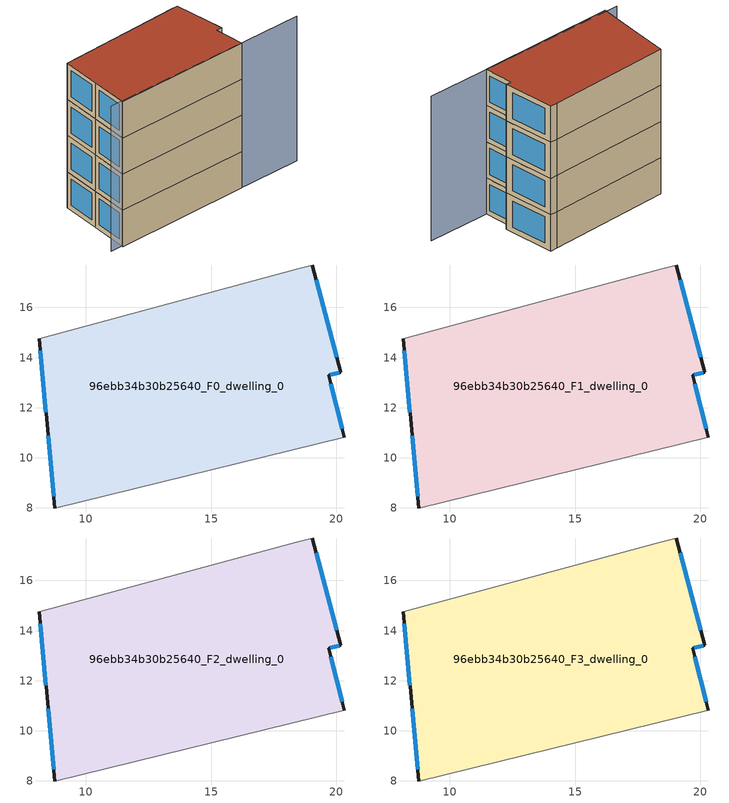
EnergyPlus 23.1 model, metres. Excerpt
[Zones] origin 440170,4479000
96ebb34b30b25640_F0_dwelling_0
 floor ground (EU_floor_Construction): 19.03,17.7 20.18,13.41 19.69,13.29 20.32,10.83 8.76,8 8.45,11.34 8.13,14.75 18.41,17.54 z0
 wall outside (EU_wall_Construction): 20.32,10.83 19.69,13.29 20.18,13.41 19.03,17.7 / 8.13,14.75 8.45,11.34 8.76,8 z0:3
 wall adiabatic (EU_wall_Construction): 8.76,8 20.32,10.83 / 19.03,17.7 18.41,17.54 8.13,14.75 z0:3
 window (EU_Window_Construction): 20.23,11.17 19.78,12.95 / 8.49,10.88 8.71,8.46 / 8.18,14.28 8.41,11.82 / 20.02,14.01 19.19,17.1 / 19.76,13.31 20.11,13.4 z0.42:2.58
96ebb34b30b25640_F1_dwelling_0
 floor to 96ebb34b30b25640_F0_dwelling_0 (EU_floor_Construction): 19.02,17.7 20.18,13.41 19.69,13.29 20.32,10.83 8.76,8 8.45,11.34 8.13,14.75 18.4,17.54 z3
 wall outside (EU_wall_Construction): 20.32,10.83 19.69,13.29 20.18,13.41 19.03,17.7 / 8.13,14.75 8.45,11.34 8.76,8 z3:6
 wall adiabatic (EU_wall_Construction): 8.76,8 20.32,10.83 / 19.03,17.7 18.41,17.54 8.13,14.75 z3:6
 window (EU_Window_Construction): 20.23,11.17 19.78,12.95 / 8.49,10.88 8.71,8.46 / 8.18,14.28 8.41,11.82 / 20.02,14.01 19.19,17.1 / 19.76,13.31 20.11,13.4 z3.42:5.58
96ebb34b30b25640_F2_dwelling_0
 floor to 96ebb34b30b25640_F1_dwelling_0 (EU_floor_Construction): 19.02,17.7 20.18,13.41 19.69,13.29 20.32,10.83 8.76,8 8.45,11.34 8.13,14.75 18.4,17.54 z6
 wall outside (EU_wall_Construction): 20.32,10.83 19.69,13.29 20.18,13.41 19.03,17.7 / 8.13,14.75 8.45,11.34 8.76,8 z6:9
 wall adiabatic (EU_wall_Construction): 8.76,8 20.32,10.83 / 19.03,17.7 18.41,17.54 8.13,14.75 z6:9
 window (EU_Window_Construction): 20.23,11.17 19.78,12.95 / 8.49,10.88 8.71,8.46 / 8.18,14.28 8.41,11.82 / 20.02,14.01 19.19,17.1 / 19.76,13.31 20.11,13.4 z6.42:8.58
96ebb34b30b25640_F3_dwelling_0
 floor to 96ebb34b30b25640_F2_dwelling_0 (EU_floor_Construction): 19.02,17.7 20.18,13.41 19.69,13.29 20.32,10.83 8.76,8 8.45,11.34 8.13,14.75 18.4,17.54 z9
 wall outside (EU_wall_Construction): 20.32,10.83 19.69,13.29 20.18,13.41 19.03,17.7 / 8.13,14.75 8.45,11.34 8.76,8 z9:12
 wall adiabatic (EU_wall_Construction): 8.76,8 20.32,10.83 / 19.03,17.7 18.41,17.54 8.13,14.75 z9:12
 window (EU_Window_Construction): 20.23,11.17 19.78,12.95 / 8.49,10.88 8.71,8.46 / 8.18,14.28 8.41,11.82 / 20.02,14.01 19.19,17.1 / 19.76,13.31 20.11,13.4 z9.42:11.58
 roof outside (EU_roof_Construction): 20.32,10.83 19.69,13.29 20.18,13.41 19.03,17.7 18.41,17.54 8.13,14.75 8.45,11.34 8.76,8 z12
shading: 7.7,7.89 25.65,12.1 z0:12
[Building]
EU S2 Campaign: North Axis=0; Terrain=City; Solar Distribution=FullExterior
[Site:Location]
Madrid: Latitude=40.5; Longitude=-3.5; Time Zone=1; Elevation=609
[SizingPeriod:WeatherFileDays]
AnnualSizingPeriod: Begin Month=1; Begin Day of Month=1; End Month=12; End Day of Month=31; Day of Week for Start Day=Monday; Use Weather File Daylight Saving Period=No; Use Weather File Rain and Snow Indicators=No
[MATERIAL]
EU_InternalMass_Material: Roughness=MediumRough; Thickness=0.1; Conductivity=1; Density=1800; Specific Heat=900; Thermal Absorptance=0.9; Solar Absorptance=0.7; Visible Absorptance=0.7
[MATERIAL:NOMASS] Roughness=MediumRough; Thermal Absorptance=0.9; Solar Absorptance=0.7; Visible Absorptance=0.7
Name | Thermal Resistance
EU_wall_NoMass | 1.60022
EU_roof_NoMass | 1.57597
EU_floor_NoMass | 0.470652
[WINDOWMATERIAL:SIMPLEGLAZINGSYSTEM]
EU_Window_SimpleGlazing: UFactor=3.28802; Solar Heat Gain Coefficient=0.85; Visible Transmittance=0.85
[CONSTRUCTION]
EU_wall_Construction: EU_wall_NoMass
EU_roof_Construction: EU_roof_NoMass
EU_floor_Construction: EU_floor_NoMass
EU_InternalMass_Construction: EU_InternalMass_Material
EU_Window_Construction: EU_Window_SimpleGlazing
[ZONE] Type=1; Multiplier=1; Ceiling Height=autocalculate; Volume=239.493; Floor Area=autocalculate; Part of Total Floor Area=Yes
96ebb34b30b25640_F0_dwelling_0; 96ebb34b30b25640_F1_dwelling_0; 96ebb34b30b25640_F2_dwelling_0; 96ebb34b30b25640_F3_dwelling_0
[INTERNALMASS] Construction=EU_InternalMass_Construction; Surface Area=79.8311
Name | Zone or ZoneList
96ebb34b30b25640_F0_dwelling_0_EU_InternalMass | 96ebb34b30b25640_F0_dwelling_0
96ebb34b30b25640_F1_dwelling_0_EU_InternalMass | 96ebb34b30b25640_F1_dwelling_0
96ebb34b30b25640_F2_dwelling_0_EU_InternalMass | 96ebb34b30b25640_F2_dwelling_0
96ebb34b30b25640_F3_dwelling_0_EU_InternalMass | 96ebb34b30b25640_F3_dwelling_0
[OTHEREQUIPMENT] Fuel Type=Electricity; Design Level Calculation Method=Watts/Area; Power per Zone Floor Area=1; Fraction Latent=0; Fraction Radiant=0; Fraction Lost=0; Carbon Dioxide Generation Rate=0; EndUse Subcategory=EU_Step8_InternalGains
Name | Zone or ZoneList or Space or SpaceList | Schedule
EU_Step8_InternalGain_96ebb34b30b25640_F0_dwelling_0_f000 | 96ebb34b30b25640_F0_dwelling_0 | EU_Step8_GainSchedule_96ebb34b30b25640_F0_dwelling_0_f000
EU_Step8_InternalGain_96ebb34b30b25640_F1_dwelling_0_f000 | 96ebb34b30b25640_F1_dwelling_0 | EU_Step8_GainSchedule_96ebb34b30b25640_F1_dwelling_0_f000
EU_Step8_InternalGain_96ebb34b30b25640_F2_dwelling_0_f000 | 96ebb34b30b25640_F2_dwelling_0 | EU_Step8_GainSchedule_96ebb34b30b25640_F2_dwelling_0_f000
EU_Step8_InternalGain_96ebb34b30b25640_F3_dwelling_0_f000 | 96ebb34b30b25640_F3_dwelling_0 | EU_Step8_GainSchedule_96ebb34b30b25640_F3_dwelling_0_f000
[ZONEVENTILATION:DESIGNFLOWRATE] Schedule=EU_AlwaysOn; Design Flow Rate Calculation Method=AirChanges/Hour; Air Changes per Hour=0.480704; Ventilation Type=Natural; Fan Pressure Rise=0; Fan Total Efficiency=1; Constant Term Coefficient=1; Temperature Term Coefficient=0; Velocity Term Coefficient=0; Velocity Squared Term Coefficient=0; Minimum Indoor Temperature=-100; Maximum Indoor Temperature=100; Delta Temperature=-100; Minimum Outdoor Temperature=-100; Maximum Outdoor Temperature=100; Maximum Wind Speed=40
Name | Zone or ZoneList or Space or SpaceList
EU_ConstantAir_96ebb34b30b25640_F0_dwelling_0 | 96ebb34b30b25640_F0_dwelling_0
EU_ConstantAir_96ebb34b30b25640_F1_dwelling_0 | 96ebb34b30b25640_F1_dwelling_0
EU_ConstantAir_96ebb34b30b25640_F2_dwelling_0 | 96ebb34b30b25640_F2_dwelling_0
EU_ConstantAir_96ebb34b30b25640_F3_dwelling_0 | 96ebb34b30b25640_F3_dwelling_0
[HVACTEMPLATE:THERMOSTAT] Constant Heating Setpoint=20; Constant Cooling Setpoint=50
EU_HeatOnly_96ebb34b30b25640_F0_dwelling_0; EU_HeatOnly_96ebb34b30b25640_F1_dwelling_0; EU_HeatOnly_96ebb34b30b25640_F2_dwelling_0; EU_HeatOnly_96ebb34b30b25640_F3_dwelling_0
[HVACTEMPLATE:ZONE:IDEALLOADSAIRSYSTEM] System Availability Schedule=EU_AlwaysOn; Maximum Heating Supply Air Temperature=50; Minimum Cooling Supply Air Temperature=13; Maximum Heating Supply Air Humidity Ratio=0.0156; Minimum Cooling Supply Air Humidity Ratio=0.0077; Heating Limit=NoLimit; Cooling Limit=NoLimit; Heating Availability Schedule=EU_AlwaysOn; Cooling Availability Schedule=EU_CoolingOff; Dehumidification Control Type=ConstantSensibleHeatRatio; Cooling Sensible Heat Ratio=0.7; Dehumidification Setpoint=60; Humidification Control Type=None; Humidification Setpoint=30; Outdoor Air Method=None; Outdoor Air Flow Rate per Person=0.00944; Outdoor Air Flow Rate per Zone Floor Area=0; Outdoor Air Flow Rate per Zone=0; Demand Controlled Ventilation Type=None; Outdoor Air Economizer Type=NoEconomizer; Heat Recovery Type=None; Sensible Heat Recovery Effectiveness=0.7; Latent Heat Recovery Effectiveness=0.65
Name | Template Thermostat
96ebb34b30b25640_F0_dwelling_0 | EU_HeatOnly_96ebb34b30b25640_F0_dwelling_0
96ebb34b30b25640_F1_dwelling_0 | EU_HeatOnly_96ebb34b30b25640_F1_dwelling_0
96ebb34b30b25640_F2_dwelling_0 | EU_HeatOnly_96ebb34b30b25640_F2_dwelling_0
96ebb34b30b25640_F3_dwelling_0 | EU_HeatOnly_96ebb34b30b25640_F3_dwelling_0
[SIZING:ZONE] Zone Cooling Design Supply Air Temperature Input Method=SupplyAirTemperature; Zone Cooling Design Supply Air Temperature=13; Zone Heating Design Supply Air Temperature Input Method=SupplyAirTemperature; Zone Heating Design Supply Air Temperature=50; Zone Cooling Design Supply Air Humidity Ratio=0.008; Zone Heating Design Supply Air Humidity Ratio=0.008; Cooling Design Air Flow Method=DesignDay; Cooling Design Air Flow Rate=0; Cooling Minimum Air Flow per Zone Floor Area=0.000762; Cooling Minimum Air Flow=0; Cooling Minimum Air Flow Fraction=0.2; Heating Design Air Flow Method=DesignDay; Heating Design Air Flow Rate=0; Heating Maximum Air Flow per Zone Floor Area=0.002032; Heating Maximum Air Flow=0.141576; Heating Maximum Air Flow Fraction=0.3; Account for Dedicated Outdoor Air System=No; Dedicated Outdoor Air System Control Strategy=NeutralSupplyAir; Dedicated Outdoor Air Low Setpoint Temperature for Design=autosize; Dedicated Outdoor Air High Setpoint Temperature for Design=autosize; Zone Load Sizing Method=Sensible Load Only No Latent Load; Zone Latent Cooling Design Supply Air Humidity Ratio Input Method=HumidityRatioDifference; Zone Cooling Design Supply Air Humidity Ratio Difference=0.005; Zone Latent Heating Design Supply Air Humidity Ratio Input Method=HumidityRatioDifference; Zone Humidification Design Supply Air Humidity Ratio Difference=0.005
96ebb34b30b25640_F0_dwelling_0; 96ebb34b30b25640_F1_dwelling_0; 96ebb34b30b25640_F2_dwelling_0; 96ebb34b30b25640_F3_dwelling_0
[SCHEDULE:CONSTANT]
Name | Hourly Value
EU_AlwaysOn | 1
EU_CoolingOff | 0
[SCHEDULE:FILE] Column Number=1; Rows to Skip at Top=0; Number of Hours of Data=8760; Column Separator=Comma; Interpolate to Timestep=No; Minutes per Item=60; Adjust Schedule for Daylight Savings=Yes
Name | File
EU_Step8_GainSchedule_96ebb34b30b25640_F0_dwelling_0_f000 | ../../schedules/96ebb34b30b25640/96ebb34b30b25640_F0_dwelling_0_f000_gain.csv
EU_Step8_GainSchedule_96ebb34b30b25640_F1_dwelling_0_f000 | ../../schedules/96ebb34b30b25640/96ebb34b30b25640_F1_dwelling_0_f000_gain.csv
EU_Step8_GainSchedule_96ebb34b30b25640_F2_dwelling_0_f000 | ../../schedules/96ebb34b30b25640/96ebb34b30b25640_F2_dwelling_0_f000_gain.csv
EU_Step8_GainSchedule_96ebb34b30b25640_F3_dwelling_0_f000 | ../../schedules/96ebb34b30b25640/96ebb34b30b25640_F3_dwelling_0_f000_gain.csv
